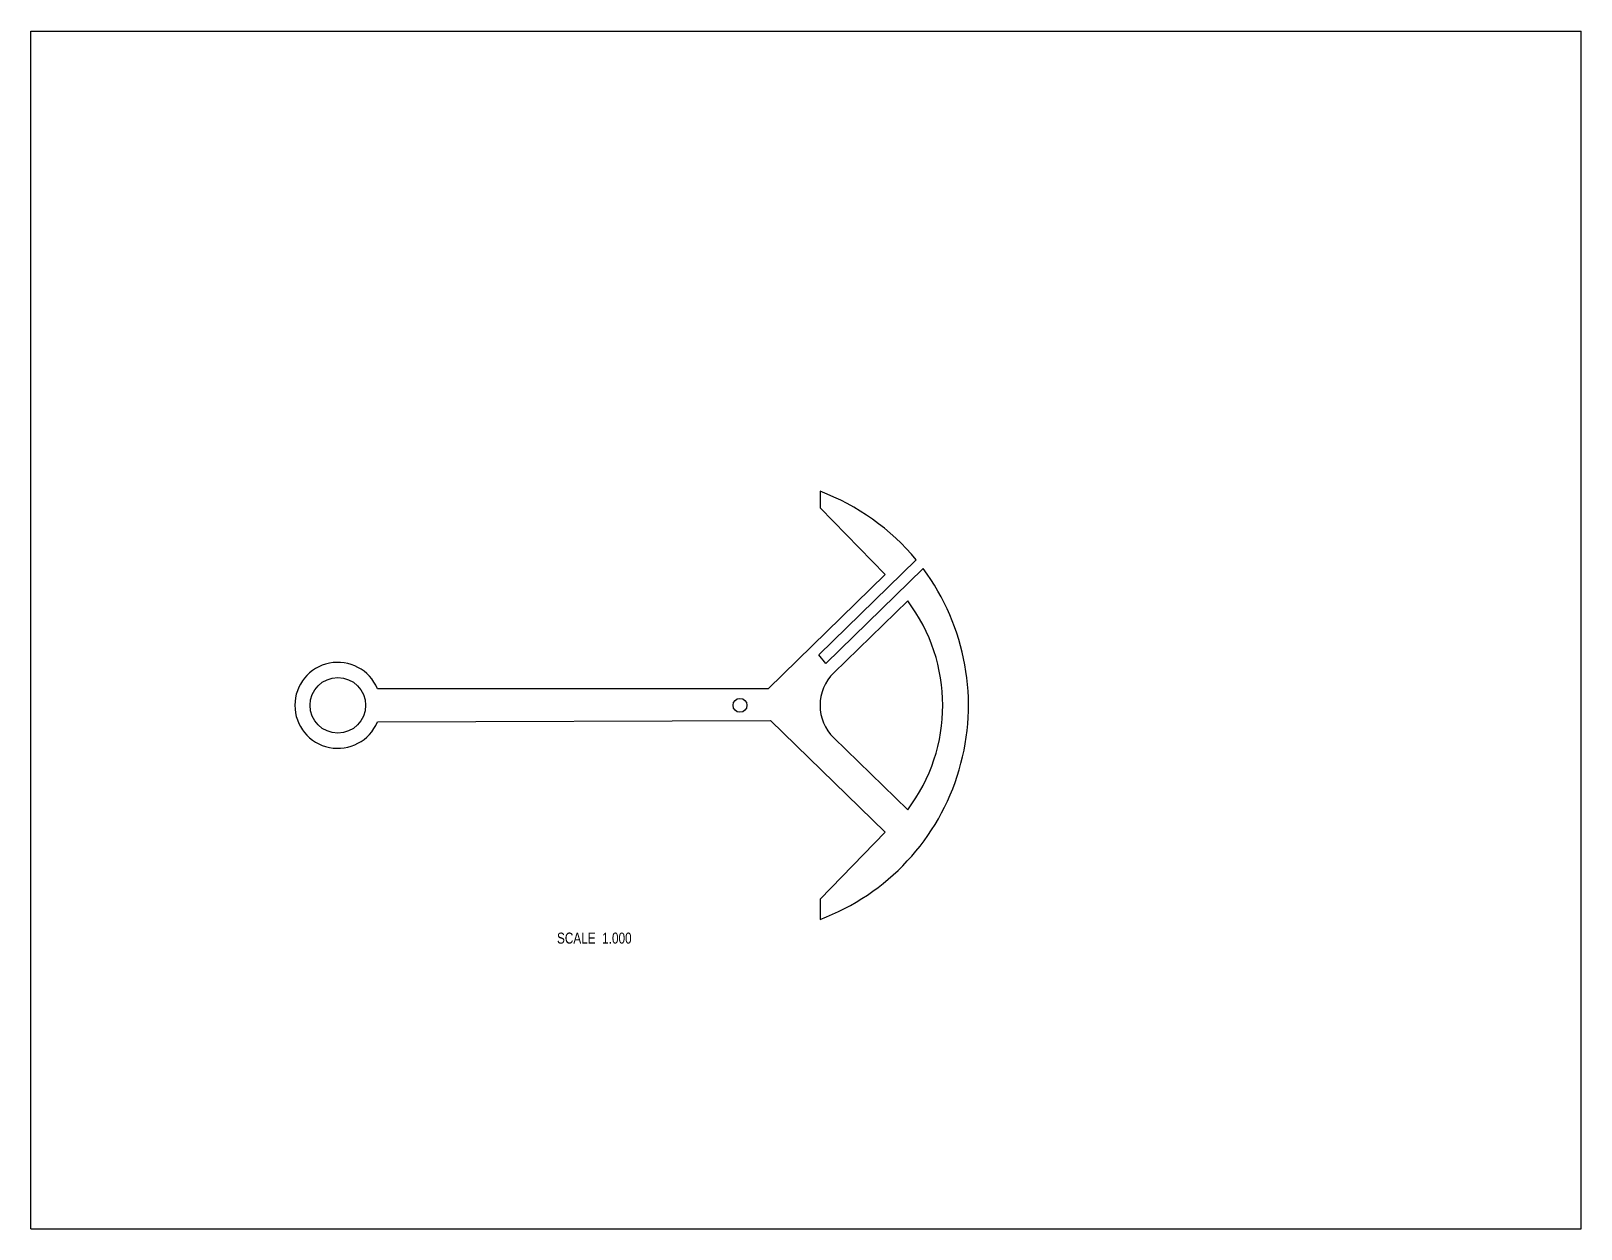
# Model space of a CAD drawing. Header units: inches. Extents: x 0 to 22, y 0 to 17.
import ezdxf

# ---------------------------------------------------------------- set-up
doc = ezdxf.new("R2010")
doc.units = ezdxf.units.IN
doc.header["$LTSCALE"] = 1.21
doc.header["$MEASUREMENT"] = 0
doc.layers.get('0').update_dxf_attribs({"linetype": 'CONTINUOUS'})
doc.layers.add('02___PRT_ALL_AXES', color=7, linetype='CONTINUOUS')
doc.styles.get("Standard").update_dxf_attribs({"font": 'txt', "width": 0.8})

msp = doc.modelspace()

# ---------------------------------------------------------------- linework, layer by layer
at = {"color": 7, "linetype": 'Continuous'}
for p, q in [((0, 0), (0, 17)), ((0, 17), (22, 17)), ((22, 0), (22, 17)), ((0, 0), (22, 0))]:
    msp.add_line(p, q, dxfattribs=at)
at = {"layer": '02___PRT_ALL_AXES', "color": 7, "linetype": 'Continuous'}
for p, q in [((11.2, 10.469), (11.2, 10.235)), ((11.2, 10.235), (12.125, 9.286)), ((11.183, 8.149), (12.565, 9.495)), ((12.125, 9.286), (10.463, 7.667)), ((12.663, 9.371), (11.281, 8.025)), ((11.394, 7.89), (12.444, 8.914)), ((11.281, 8.025), (11.183, 8.149)), ((10.463, 7.667), (4.917, 7.667)), ((4.917, 7.195), (10.495, 7.215)), ((10.495, 7.215), (12.125, 5.629)), ((12.444, 5.949), (11.394, 6.972)), ((12.125, 5.629), (11.2, 4.679)), ((11.2, 4.679), (11.2, 4.394))]:
    msp.add_line(p, q, dxfattribs=at)
for centre, radius in [((4.355, 7.431), 0.394), ((10.063, 7.431), 0.0984)]:
    msp.add_circle(centre, radius, dxfattribs=at)
for centre, radius, start, end in [((10.063, 7.431), 3.243, 39.5264, 69.4816), ((10.063, 7.431), 3.243, 290.5184, 36.7281), ((10.484, 7.431), 2.457, 322.9099, 37.1024), ((4.355, 7.431), 0.61, 22.774, 337.226), ((11.841, 7.431), 0.641, 134.2541, 225.7664)]:
    msp.add_arc(centre, radius, start, end, dxfattribs=at)

# ---------------------------------------------------------------- texts
at = {"color": 2, "linetype": 'Continuous', "insert": (8.525, 4.206), "char_height": 0.15625, "width": 1.5, "attachment_point": 3, "line_spacing_factor": 0.9}
msp.add_mtext('SCALE  1.000', dxfattribs=at)

doc.saveas('drawing.dxf')
